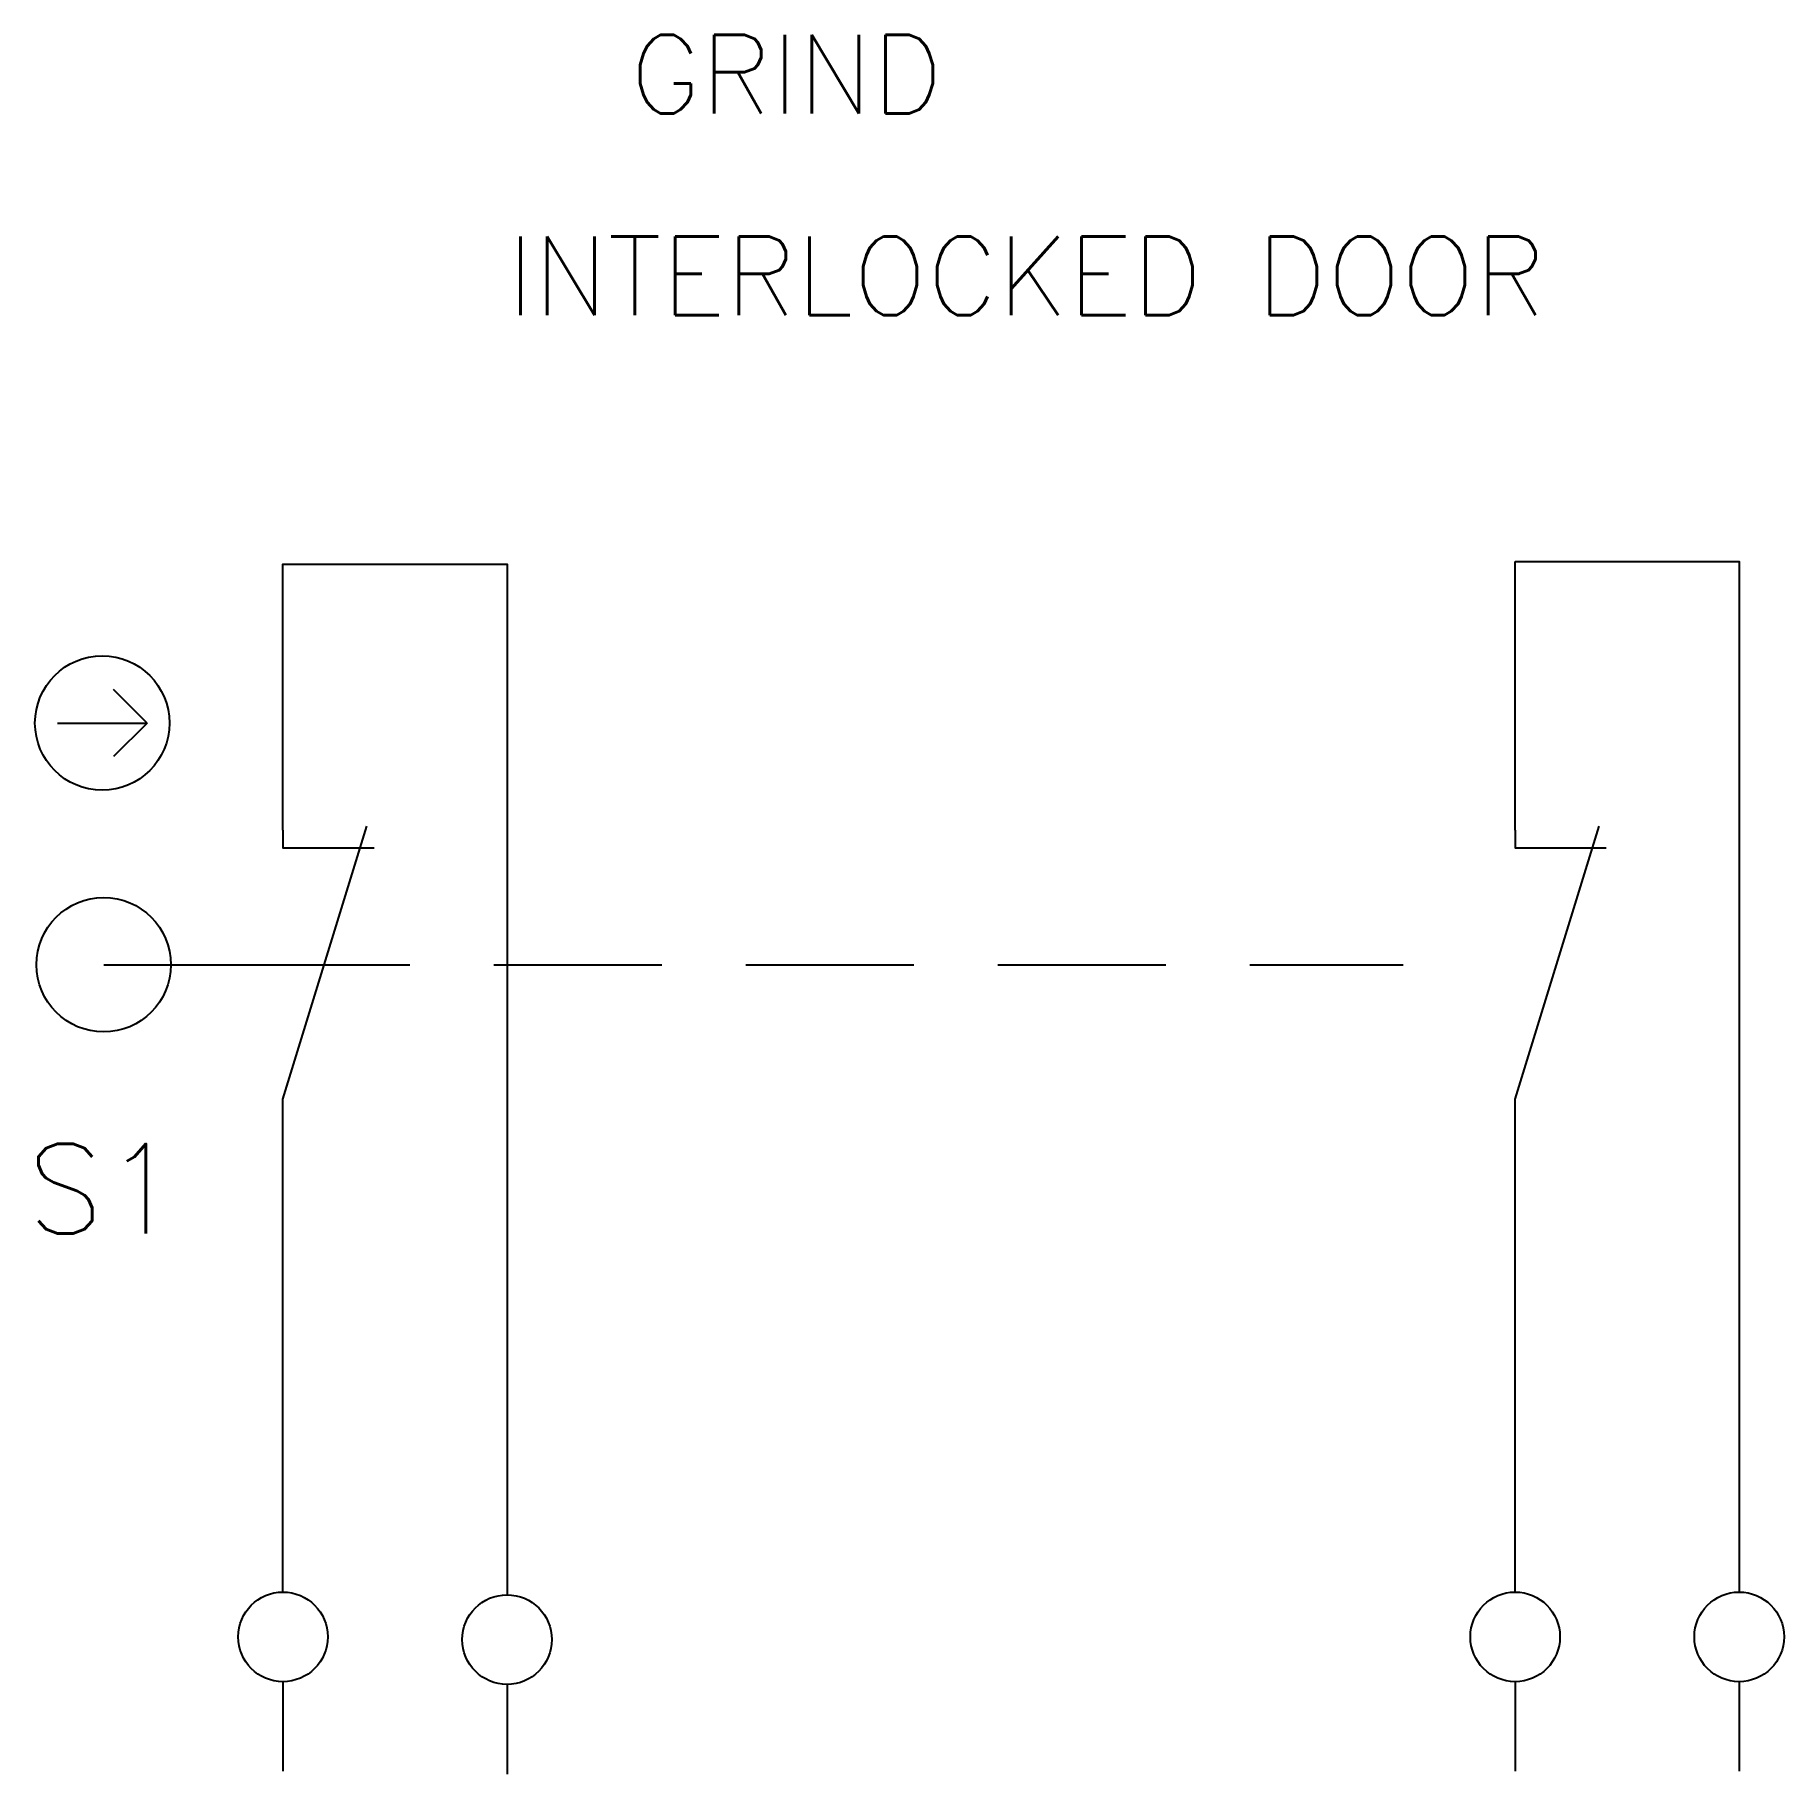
# Model space of a CAD drawing. Extents: x 154.5 to 193.5, y 139.9 to 178.8.
import ezdxf
from ezdxf.enums import TextEntityAlignment as Align

# ---------------------------------------------------------------- set-up
doc = ezdxf.new("R2010")
doc.units = 0
doc.header["$LTSCALE"] = 7.5
doc.linetypes.add('DASHED', pattern=[0.75, 0.5, -0.25])
doc.layers.get('0').update_dxf_attribs({"linetype": 'CONTINUOUS'})
doc.styles.add('T0', font='ROMANS.SHX')
doc.styles.add('T20', font='ROMANS.SHX', dxfattribs={"height": 2})

# ---------------------------------------------------------------- blocks, each defined once
blk = doc.blocks.new('BRYTPIL')
for p, q in [((1, 0), (0.25, 0.75)), ((-1, 0), (1, 0)), ((1, 0), (0.25, -0.75))]:
    blk.add_line(p, q)
blk.add_circle((0, 0), 1.5)
blk = doc.blocks.new('TF')
blk.add_blockref('BRYTPIL', (-8.034, 0.394))

msp = doc.modelspace()

# ---------------------------------------------------------------- linework, layer by layer
for p, q in [((160, 161), (160, 166.941)), ((187.5, 161), (187.5, 167)), ((160, 155), (161.871, 161.095)), ((187.5, 155), (189.371, 161.095)), ((160, 144), (160, 155)), ((187.5, 144), (187.5, 155))]:
    msp.add_line(p, q)
at = {"linetype": 'Continuous'}
msp.add_line((156, 158), (159.079, 158), dxfattribs=at)
at = {"linetype": 'DASHED'}
msp.add_line((159.079, 158), (185, 158), dxfattribs=at)
for points in [[(160, 166.941), (160, 166.941), (165.001, 166.939), (165.001, 143.939)], [(187.5, 167), (192.5, 167), (192.5, 144)], [(160, 161), (160, 160.606), (162.034, 160.606)], [(187.5, 161), (187.5, 160.606), (189.534, 160.606)], [(160, 142), (160, 140)], [(165.001, 141.939), (165.001, 139.939)], [(187.5, 142), (187.5, 140)], [(192.5, 142), (192.5, 140)]]:
    msp.add_lwpolyline(points)
for centre, radius in [((156, 158), 1.5), ((160, 143), 1), ((165.001, 142.939), 1), ((187.5, 143), 1), ((192.5, 143), 1)]:
    msp.add_circle(centre, radius)

# ---------------------------------------------------------------- block references
msp.add_blockref('TF', (164, 163))

# ---------------------------------------------------------------- texts
at = {"style": 'T0'}
for s, p in [('GRIND', (167.75, 177)), ('INTERLOCKED DOOR', (165, 172.5))]:
    msp.add_text(s, height=1.75, dxfattribs=at).set_placement(p)
at = {"color": 7, "style": 'T20'}
msp.add_attdef('S1', text='', height=2, dxfattribs=at).set_placement((156, 152), align=Align.CENTER)

doc.saveas('drawing.dxf')
